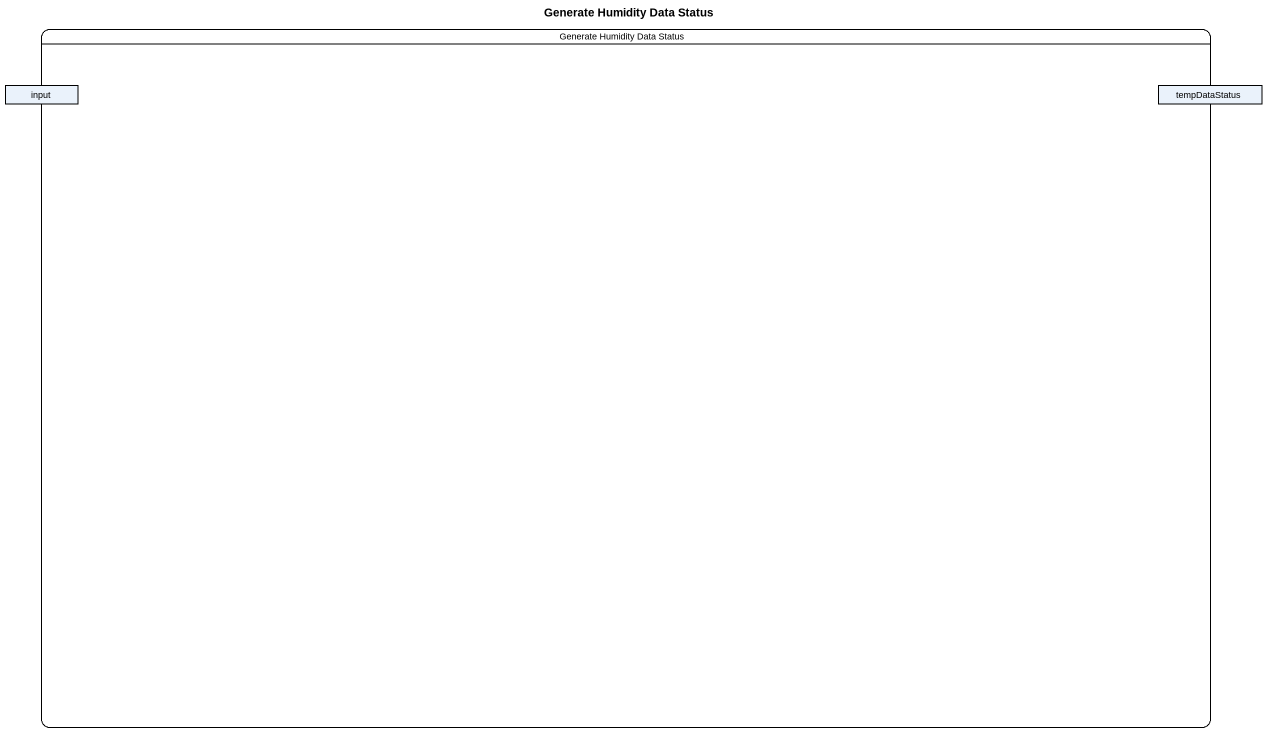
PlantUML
@startuml
title Generate Humidity Data Status
hide empty description
state "Generate Humidity Data Status" as Generate_Humidity_Data {
  state input <<object>>
  state tempDataStatus <<object>>
}
@enduml
